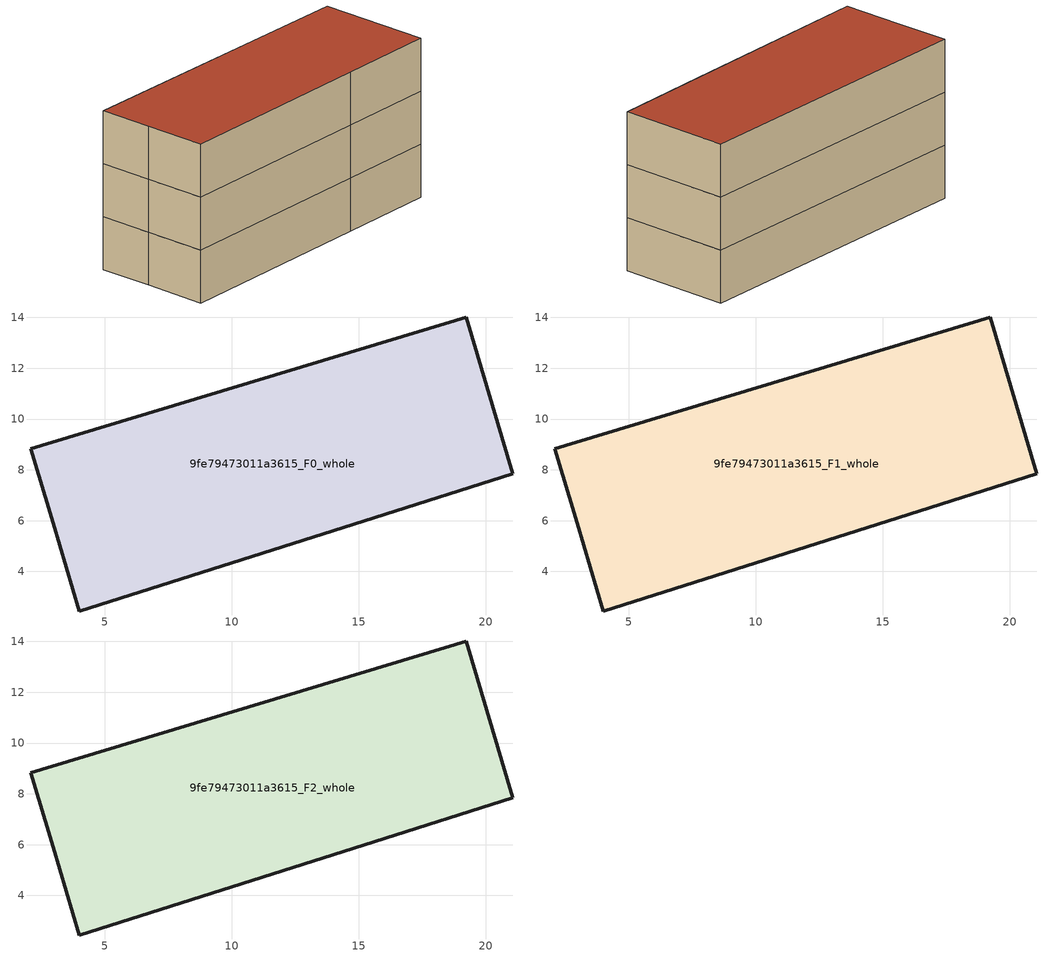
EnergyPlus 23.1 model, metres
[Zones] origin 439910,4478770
9fe79473011a3615_F0_whole
 floor ground (EU_floor_Construction): 19.24,14.02 21.07,7.85 15.6,6.12 4,2.44 2.96,5.89 2.08,8.83 z0
 wall outside (EU_wall_Construction): 2.08,8.83 2.96,5.89 4,2.44 15.6,6.12 21.07,7.85 19.24,14.02 2.08,8.83 z0:3
9fe79473011a3615_F1_whole
 floor to 9fe79473011a3615_F0_whole (EU_floor_Construction): 19.24,14.02 21.07,7.85 15.6,6.12 4,2.44 2.96,5.89 2.08,8.83 z3
 wall outside (EU_wall_Construction): 2.08,8.83 2.96,5.89 4,2.44 15.6,6.12 21.07,7.85 19.24,14.02 2.08,8.83 z3:6
9fe79473011a3615_F2_whole
 floor to 9fe79473011a3615_F1_whole (EU_floor_Construction): 19.24,14.02 21.07,7.85 15.6,6.12 4,2.44 2.96,5.89 2.08,8.83 z6
 wall outside (EU_wall_Construction): 2.08,8.83 2.96,5.89 4,2.44 15.6,6.12 21.07,7.85 19.24,14.02 2.08,8.83 z6:9
 roof outside (EU_roof_Construction): 21.07,7.85 19.24,14.02 2.08,8.83 2.96,5.89 4,2.44 15.6,6.12 z9
[Building]
EU S2 Campaign: North Axis=0; Terrain=City; Solar Distribution=FullExterior
[Site:Location]
Madrid: Latitude=40.5; Longitude=-3.5; Time Zone=1; Elevation=609
[SizingPeriod:WeatherFileDays]
AnnualSizingPeriod: Begin Month=1; Begin Day of Month=1; End Month=12; End Day of Month=31; Day of Week for Start Day=Monday; Use Weather File Daylight Saving Period=No; Use Weather File Rain and Snow Indicators=No
[MATERIAL]
EU_InternalMass_Material: Roughness=MediumRough; Thickness=0.1; Conductivity=1; Density=1800; Specific Heat=900; Thermal Absorptance=0.9; Solar Absorptance=0.7; Visible Absorptance=0.7
[MATERIAL:NOMASS] Roughness=MediumRough; Thermal Absorptance=0.9; Solar Absorptance=0.7; Visible Absorptance=0.7
Name | Thermal Resistance
EU_wall_NoMass | 1.60022
EU_roof_NoMass | 1.57597
EU_floor_NoMass | 0.470652
[CONSTRUCTION]
EU_wall_Construction: EU_wall_NoMass
EU_roof_Construction: EU_roof_NoMass
EU_floor_Construction: EU_floor_NoMass
EU_InternalMass_Construction: EU_InternalMass_Material
[ZONE] Type=1; Multiplier=1; Ceiling Height=autocalculate; Volume=351.94; Floor Area=autocalculate; Part of Total Floor Area=Yes
9fe79473011a3615_F0_whole; 9fe79473011a3615_F1_whole; 9fe79473011a3615_F2_whole
[INTERNALMASS] Construction=EU_InternalMass_Construction; Surface Area=117.313
Name | Zone or ZoneList
9fe79473011a3615_F0_whole_EU_InternalMass | 9fe79473011a3615_F0_whole
9fe79473011a3615_F1_whole_EU_InternalMass | 9fe79473011a3615_F1_whole
9fe79473011a3615_F2_whole_EU_InternalMass | 9fe79473011a3615_F2_whole
[OTHEREQUIPMENT] Fuel Type=Electricity; Design Level Calculation Method=Watts/Area; Power per Zone Floor Area=1; Fraction Latent=0; Fraction Radiant=0; Fraction Lost=0; Carbon Dioxide Generation Rate=0; EndUse Subcategory=EU_Step8_InternalGains
Name | Zone or ZoneList or Space or SpaceList | Schedule
EU_Step8_InternalGain_9fe79473011a3615_F0_whole_f000 | 9fe79473011a3615_F0_whole | EU_Step8_GainSchedule_9fe79473011a3615_F0_whole_f000
EU_Step8_InternalGain_9fe79473011a3615_F1_whole_f000 | 9fe79473011a3615_F1_whole | EU_Step8_GainSchedule_9fe79473011a3615_F1_whole_f000
EU_Step8_InternalGain_9fe79473011a3615_F2_whole_f000 | 9fe79473011a3615_F2_whole | EU_Step8_GainSchedule_9fe79473011a3615_F2_whole_f000
[ZONEVENTILATION:DESIGNFLOWRATE] Schedule=EU_AlwaysOn; Design Flow Rate Calculation Method=AirChanges/Hour; Air Changes per Hour=0.480704; Ventilation Type=Natural; Fan Pressure Rise=0; Fan Total Efficiency=1; Constant Term Coefficient=1; Temperature Term Coefficient=0; Velocity Term Coefficient=0; Velocity Squared Term Coefficient=0; Minimum Indoor Temperature=-100; Maximum Indoor Temperature=100; Delta Temperature=-100; Minimum Outdoor Temperature=-100; Maximum Outdoor Temperature=100; Maximum Wind Speed=40
Name | Zone or ZoneList or Space or SpaceList
EU_ConstantAir_9fe79473011a3615_F0_whole | 9fe79473011a3615_F0_whole
EU_ConstantAir_9fe79473011a3615_F1_whole | 9fe79473011a3615_F1_whole
EU_ConstantAir_9fe79473011a3615_F2_whole | 9fe79473011a3615_F2_whole
[HVACTEMPLATE:THERMOSTAT] Constant Heating Setpoint=20; Constant Cooling Setpoint=50
EU_HeatOnly_9fe79473011a3615_F0_whole; EU_HeatOnly_9fe79473011a3615_F1_whole; EU_HeatOnly_9fe79473011a3615_F2_whole
[HVACTEMPLATE:ZONE:IDEALLOADSAIRSYSTEM] System Availability Schedule=EU_AlwaysOn; Maximum Heating Supply Air Temperature=50; Minimum Cooling Supply Air Temperature=13; Maximum Heating Supply Air Humidity Ratio=0.0156; Minimum Cooling Supply Air Humidity Ratio=0.0077; Heating Limit=NoLimit; Cooling Limit=NoLimit; Heating Availability Schedule=EU_AlwaysOn; Cooling Availability Schedule=EU_CoolingOff; Dehumidification Control Type=ConstantSensibleHeatRatio; Cooling Sensible Heat Ratio=0.7; Dehumidification Setpoint=60; Humidification Control Type=None; Humidification Setpoint=30; Outdoor Air Method=None; Outdoor Air Flow Rate per Person=0.00944; Outdoor Air Flow Rate per Zone Floor Area=0; Outdoor Air Flow Rate per Zone=0; Demand Controlled Ventilation Type=None; Outdoor Air Economizer Type=NoEconomizer; Heat Recovery Type=None; Sensible Heat Recovery Effectiveness=0.7; Latent Heat Recovery Effectiveness=0.65
Name | Template Thermostat
9fe79473011a3615_F0_whole | EU_HeatOnly_9fe79473011a3615_F0_whole
9fe79473011a3615_F1_whole | EU_HeatOnly_9fe79473011a3615_F1_whole
9fe79473011a3615_F2_whole | EU_HeatOnly_9fe79473011a3615_F2_whole
[SIZING:ZONE] Zone Cooling Design Supply Air Temperature Input Method=SupplyAirTemperature; Zone Cooling Design Supply Air Temperature=13; Zone Heating Design Supply Air Temperature Input Method=SupplyAirTemperature; Zone Heating Design Supply Air Temperature=50; Zone Cooling Design Supply Air Humidity Ratio=0.008; Zone Heating Design Supply Air Humidity Ratio=0.008; Cooling Design Air Flow Method=DesignDay; Cooling Design Air Flow Rate=0; Cooling Minimum Air Flow per Zone Floor Area=0.000762; Cooling Minimum Air Flow=0; Cooling Minimum Air Flow Fraction=0.2; Heating Design Air Flow Method=DesignDay; Heating Design Air Flow Rate=0; Heating Maximum Air Flow per Zone Floor Area=0.002032; Heating Maximum Air Flow=0.141576; Heating Maximum Air Flow Fraction=0.3; Account for Dedicated Outdoor Air System=No; Dedicated Outdoor Air System Control Strategy=NeutralSupplyAir; Dedicated Outdoor Air Low Setpoint Temperature for Design=autosize; Dedicated Outdoor Air High Setpoint Temperature for Design=autosize; Zone Load Sizing Method=Sensible Load Only No Latent Load; Zone Latent Cooling Design Supply Air Humidity Ratio Input Method=HumidityRatioDifference; Zone Cooling Design Supply Air Humidity Ratio Difference=0.005; Zone Latent Heating Design Supply Air Humidity Ratio Input Method=HumidityRatioDifference; Zone Humidification Design Supply Air Humidity Ratio Difference=0.005
9fe79473011a3615_F0_whole; 9fe79473011a3615_F1_whole; 9fe79473011a3615_F2_whole
[SCHEDULE:CONSTANT]
Name | Hourly Value
EU_AlwaysOn | 1
EU_CoolingOff | 0
[SCHEDULE:FILE] Column Number=1; Rows to Skip at Top=0; Number of Hours of Data=8760; Column Separator=Comma; Interpolate to Timestep=No; Minutes per Item=60; Adjust Schedule for Daylight Savings=Yes
Name | File
EU_Step8_GainSchedule_9fe79473011a3615_F0_whole_f000 | C:\Users\o_iseri\Desktop\OpenUBEM\openubem\outputs\eu_evidence\EU-11\ES-MAD-BERRUGUETE\idfs\9fe79473011a3615\9fe79473011a3615_F0_whole_f000_gain.csv
EU_Step8_GainSchedule_9fe79473011a3615_F1_whole_f000 | C:\Users\o_iseri\Desktop\OpenUBEM\openubem\outputs\eu_evidence\EU-11\ES-MAD-BERRUGUETE\idfs\9fe79473011a3615\9fe79473011a3615_F1_whole_f000_gain.csv
EU_Step8_GainSchedule_9fe79473011a3615_F2_whole_f000 | C:\Users\o_iseri\Desktop\OpenUBEM\openubem\outputs\eu_evidence\EU-11\ES-MAD-BERRUGUETE\idfs\9fe79473011a3615\9fe79473011a3615_F2_whole_f000_gain.csv
